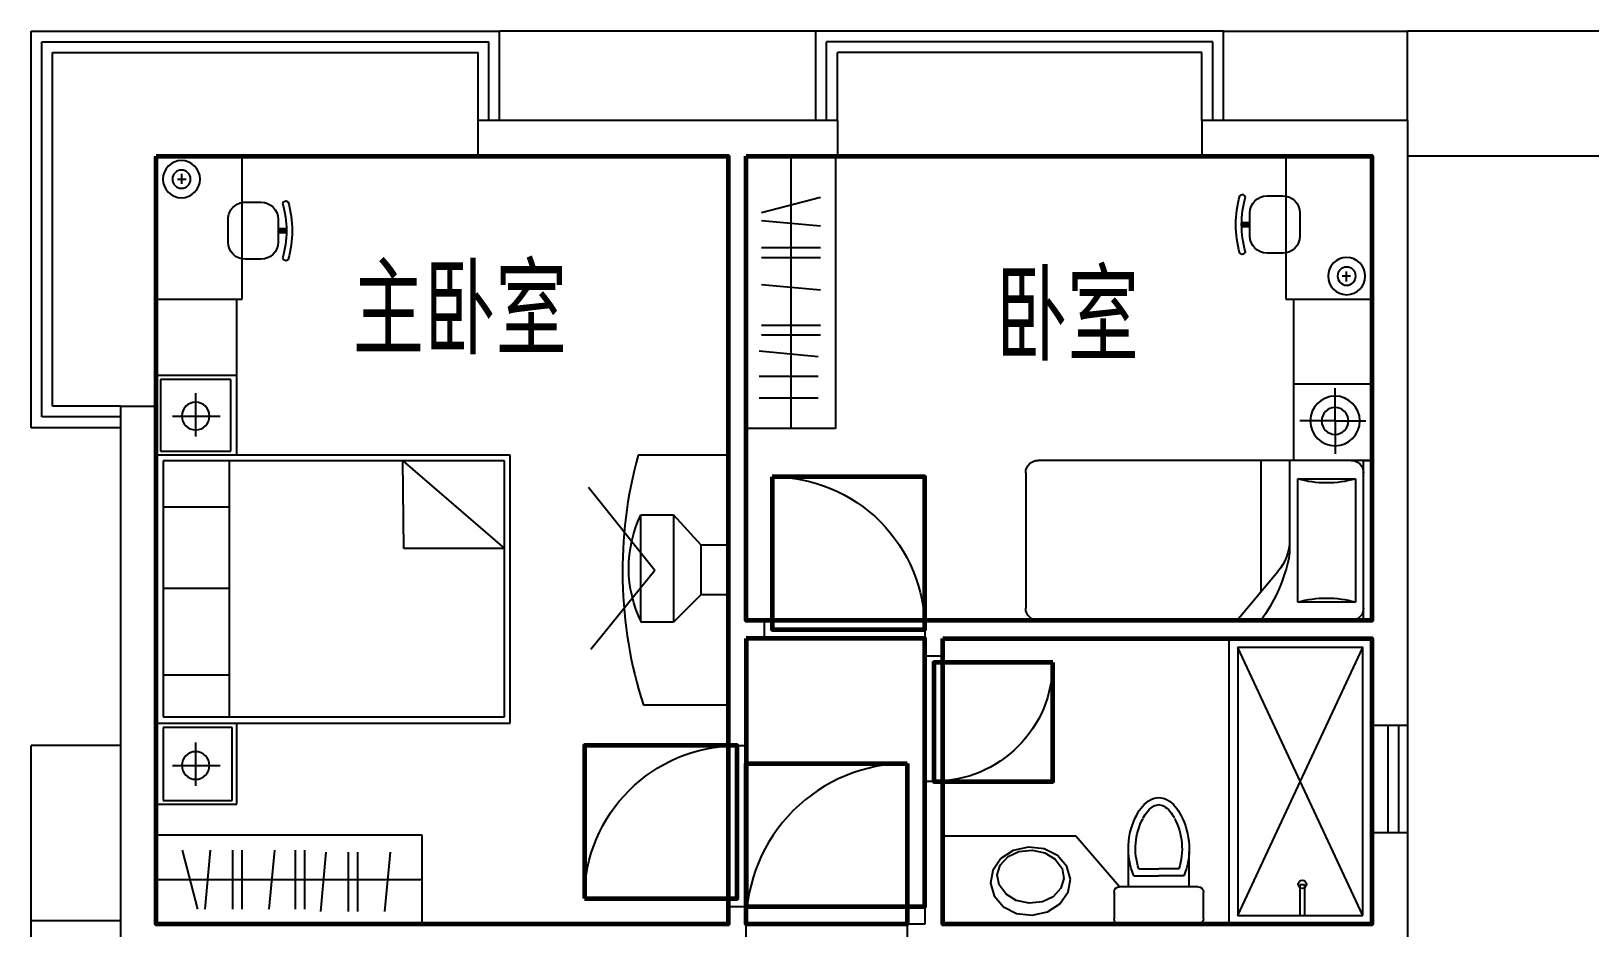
# Model space of a CAD drawing. Extents: x -405402 to -369797, y -543589 to -514104.
# Drawn here: x -394697 to -385977, y -519124 to -514104 of the extents above; entities that cross this region are included whole.
import ezdxf
from ezdxf.enums import TextEntityAlignment as Align

# ---------------------------------------------------------------- set-up
doc = ezdxf.new("R2010")
doc.units = 0
doc.header["$LTSCALE"] = 1000
doc.header["$MEASUREMENT"] = 0
doc.layers.get('0').update_dxf_attribs({"linetype": 'CONTINUOUS'})
for name, color, linetype in [('ARCH', 2, 'CONTINUOUS'), ('CTEXT', 4, 'CONTINUOUS'), ('DOOR', 1, 'CONTINUOUS'), ('JJ', 31, 'CONTINUOUS'), ('PWINDOW', 2, 'CONTINUOUS'), ('WALL', 2, 'CONTINUOUS'), ('WIN', 4, 'CONTINUOUS'), ('WINDOW', 3, 'CONTINUOUS'), ('WINDOW_TEXT', 7, 'CONTINUOUS')]:
    doc.layers.add(name, color=color, linetype=linetype)
for name, color, linetype, lineweight in [('GT_卧室', 1, 'CONTINUOUS', 60), ('GT_卫生间', 5, 'CONTINUOUS', 60), ('GT_过道', 30, 'CONTINUOUS', 60), ('GT_门', 245, 'CONTINUOUS', 60)]:
    doc.layers.add(name, color=color, linetype=linetype, lineweight=lineweight)
doc.styles.add('_FSD', font='simplex.shx', dxfattribs={"width": 0.8, "bigfont": 'hztxt0.shx'})
doc.styles.add('DIM_FONT', font='ROMAND.shx', dxfattribs={"width": 0.7})
doc.styles.add('HZ', font='', dxfattribs={"width": 0.8})
doc.styles.add('SIMPLEX', font='SIMPLEX.SHX')
doc.styles.get("Standard").update_dxf_attribs({"font": 'GBENOR', "bigfont": 'GBCBIG'})
doc.styles.get('HZ').set_extended_font_data('FangSong_GB2312')

# ---------------------------------------------------------------- blocks, each defined once
blk = doc.blocks.new('RC31')
at = {"layer": 'JJ', "color": 252}
for p, q in [((-2802.2, 1885.8), (-2802.2, 2335.8)), ((-2802.2, 2335.8), (-402.2, 2335.8)), ((-2780.2, 1918.5), (-2780.2, 2312.4)), ((-2780.2, 2312.4), (-2378.9, 2312.4)), ((-2378.9, 2312.4), (-2378.9, 1918.5)), ((-2356.2, 355.8), (-2356.2, 2335.8)), ((-2325.9, 1926), (-2325.9, 2297.3)), ((-2325.9, 2297.3), (-892.1, 2297.3)), ((-2068.5, 2297.3), (-2068.5, 1926)), ((-1612.1, 2297.3), (-1612.1, 1926)), ((-1126.8, 2297.3), (-1126.8, 1926)), ((-892.1, 2297.3), (-892.1, 1926)), ((-856.2, 2335.8), (-856.2, 355.8)), ((-831.5, 2297.3), (-422.7, 2297.3)), ((-831.5, 1910.9), (-831.5, 2297.3)), ((-422.7, 2297.3), (-422.7, 1910.9)), ((-402.2, 2335.8), (-402.2, 1885.8)), ((-2575.8, 2244.2), (-2575.8, 1979.1)), ((-619.5, 2244.2), (-619.5, 1979.1)), ((-2462.2, 2115.4), (-2704.5, 2115.4)), ((-506, 2115.4), (-748.3, 2115.4)), ((-2378.9, 1918.5), (-2780.2, 1918.5)), ((-2325.9, 388), (-2325.9, 1926)), ((-892.1, 1926), (-2325.9, 1926)), ((-892.1, 1926), (-892.1, 388)), ((-2356.2, 1885.8), (-2802.2, 1885.8)), ((-402.2, 1885.8), (-856.2, 1885.8)), ((-422.7, 1910.9), (-831.5, 1910.9)), ((-2325.9, 956.3), (-1833.8, 388)), ((-1833.8, 950.5), (-2325.9, 956.3)), ((-1833.8, 388), (-1833.8, 950.5)), ((-856.2, 355.8), (-2356.2, 355.8)), ((-892.1, 388), (-2325.9, 388))]:
    blk.add_line(p, q, dxfattribs=at)
for centre in [(-2575.8, 2115.4), (-619.5, 2115.4)]:
    blk.add_circle(centre, 77.2, dxfattribs=at)
blk = doc.blocks.new('_DBLK')
blk.add_line((-0.45, 0), (-0.45, -0.95))
blk.add_arc((-0.45, 0), 0.95, 270, 0)
at = {"layer": 'WINDOW_TEXT', "style": 'SIMPLEX', "flags": 9}
blk.add_attdef('A', text='', height=1, dxfattribs=at).set_placement((0, 1.5), align=Align.MIDDLE)
blk = doc.blocks.new('_C38')
for p, q in [((410.8, -143.2), (782.6, 321.3)), ((307.4, 167.6), (153.7, 0)), ((307.4, 167.6), (307.4, -433)), ((489.1, 167.6), (307.4, 167.6)), ((489.1, -419.1), (489.1, 167.6)), ((0, 0), (0, -279.4)), ((153.7, 0), (0, 0)), ((153.7, 0), (153.7, -279.4)), ((410.8, -143.2), (768.6, -586.7)), ((0, -279.4), (153.7, -279.4)), ((153.7, -279.4), (307.4, -433)), ((307.4, -433), (489.1, -433))]:
    blk.add_line(p, q)
blk.add_arc((-126.4, -129.1), 683.3, 333.5892, 25.73713)
at = {"flags": 9}
for tag in ['XSIZE', 'YSIZE']:
    blk.add_attdef(tag, (0, 0), '', height=0.5, dxfattribs=at)
blk = doc.blocks.new('SZ2')
at = {"layer": 'JJ', "color": 252}
for p, q in [((-486, 907), (-646, 907)), ((-578, 908), (-578, 965)), ((-578, 965), (-553, 965)), ((-553, 908), (-578, 908)), ((-553, 965), (-553, 908)), ((-766, 787), (-766, 677)), ((-366, 677), (-366, 787)), ((-1044, 55), (-1044, 655)), ((-1044, 655), (-44, 655)), ((-44, 655), (-44, 55)), ((-646, 557), (-486, 557)), ((-167, 231), (-238, 231)), ((-205, 203), (-205, 263)), ((-44, 55), (-1044, 55))]:
    blk.add_line(p, q, dxfattribs=at)
for radius in [130, 63.7]:
    blk.add_circle((-205, 231), radius, dxfattribs=at)
for centre, radius, start, end in [((-566, 266), 739, 74.2181, 105.7819), ((-754, 961), 21.8, 129.0685, 262.4952), ((-646, 787), 120, 90, 180), ((-566, 266), 699, 74.2181, 105.7819), ((-486, 787), 120, 0, 90), ((-379, 961), 21.8, 277.5048, 50.9315), ((-646, 677), 120, 180, 270), ((-486, 677), 120, 270, 0)]:
    blk.add_arc(centre, radius, start, end, dxfattribs=at)
blk.add_solid([(-578, 965), (-553, 965), (-578, 908), (-553, 908)], dxfattribs=at)
blk = doc.blocks.new('CM011')
for p, q in [((220, 0), (-220, 0)), ((-250, -180), (-250, -30)), ((250, -30), (250, -180)), ((220, -210), (-220, -210)), ((-169.7, -210), (-169.7, -406.3)), ((169.7, -210.4), (169.7, -406.3)), ((-139.7, -270.4), (0, -270.4)), ((-112, -310.4), (0, -310.4)), ((139.7, -270.4), (0, -270.4)), ((112, -310.4), (0, -310.4))]:
    blk.add_line(p, q)
for centre, radius, start, end in [((-220, -30), 30, 90, 180), ((220, -30), 30, 0, 90), ((-220, -180), 30, 180, 270), ((220, -180), 30, 270, 360), ((230.4, -423.4), 400.5, 157.54636, 208.02391), ((230.4, -423.4), 360.5, 161.73832, 208.02391), ((-230.4, -423.4), 360.5, 331.97609, 18.26168), ((-230.4, -423.4), 400.5, 331.97609, 22.45364), ((50.6, -533.1), 150.6, 204.29333, 239.23712), ((-50.6, -533.1), 150.6, 300.76288, 335.70667), ((50.6, -533.1), 190.6, 204.29333, 239.23712), ((11.6, -577.7), 132.8, 243.82812, 264.96948), ((11.6, -577.7), 92.8, 243.82812, 264.96948), ((-11.6, -577.7), 92.8, 275.03052, 296.17188), ((-11.6, -577.7), 132.8, 275.03052, 296.17188), ((-50.6, -533.1), 190.6, 300.76288, 335.70667)]:
    blk.add_arc(centre, radius, start, end)
blk = doc.blocks.new('WP3')
at = {"layer": 'JJ', "color": 252}
blk.add_blockref('CM011', (220, 0), dxfattribs=at)
blk = doc.blocks.new('_C17')
for p, q in [((0, -897), (0, 0)), ((46, 0), (0, 0)), ((46, -897), (46, 0)), ((115, 0), (1867, 0)), ((460, 0), (460, -499.5)), ((621, 0), (621, -736)), ((1936, -69), (1936, -828)), ((414, -103.5), (92, -103.5)), ((92, -103.5), (92, -793.5)), ((414, -793.5), (414, -103.5)), ((755.8, -896.7), (524.9, -622.5)), ((92, -793.5), (414, -793.5)), ((46, -897), (0, -897)), ((1867, -897), (115, -897))]:
    blk.add_line(p, q)
for centre, radius, start, end in [((115, -69), 69, 90, 180), ((1867, -69), 69, 0, 90), ((253, 448.5), 575, 253.73979, 286.2602), ((736, -444.7), 276, 180, 220.10593), ((736, -499.5), 276, 180, 193.3928), ((1378, -346.6), 936, 193.3928, 216.02023), ((253, -1345.5), 575, 73.7398, 106.2602), ((115, -828), 69, 180, 270), ((1867, -828), 69, 270, 0)]:
    blk.add_arc(centre, radius, start, end)
at = {"flags": 9}
for tag in ['XSIZE', 'YSIZE']:
    blk.add_attdef(tag, (0, 0), '', height=0.5, dxfattribs=at)
at = {"style": 'HZ', "width": 0.7, "flags": 9}
for tag in ['XSIZE', 'YSIZE']:
    blk.add_attdef(tag, (0, 0), '', height=0.5, dxfattribs=at)
blk = doc.blocks.new('_C61')
for p, q in [((-221.8, 205.4), (-221.8, -230.4)), ((-221.8, 205.4), (205.7, 205.4)), ((205.7, 205.4), (205.7, -230.4)), ((-1.3, -0.4), (-1.3, 172.2)), ((-1.3, -0.4), (-184.3, -0.4)), ((-1.3, -0.4), (-1.3, -196.5)), ((-1.3, -0.4), (181.7, -0.4)), ((-221.8, -230.4), (205.7, -230.4))]:
    blk.add_line(p, q)
for radius in [139, 75]:
    blk.add_circle((-1.3, -0.4), radius)
at = {"flags": 9}
for tag in ['YSIZE', 'XSIZE']:
    blk.add_attdef(tag, (201.8, 208.4), '', height=0.5, rotation=270, dxfattribs=at)
at = {"style": 'DIM_FONT', "width": 0.6, "flags": 9}
for tag in ['XSIZE', 'YSIZE']:
    blk.add_attdef(tag, (0, 0), '', height=0.5, dxfattribs=at)
blk = doc.blocks.new('RDC1')
at = {"layer": 'JJ', "xscale": -1}
for name, p, rotation in [('_C17', (-2192.1, 693), 179.9999999999993), ('_C61', (-1986.8, 471.2), 89.99999999999928)]:
    blk.add_blockref(name, p, dxfattribs=dict(at, rotation=rotation))

msp = doc.modelspace()

# ---------------------------------------------------------------- linework, layer by layer
at = {"layer": 'ARCH'}
for p, q in [((-387946.7, -519054), (-387246.7, -517554)), ((-387246.7, -519054), (-387946.7, -517554)), ((-387596.7, -518880.5), (-387573.6, -518880.5)), ((-387596.7, -519054), (-387596.7, -518880.5)), ((-387573.6, -518880.5), (-387573.6, -519054))]:
    msp.add_line(p, q, dxfattribs=at)
for points in [[(-387196.7, -519104), (-387196.7, -517504), (-387996.7, -517504), (-387996.7, -519104)], [(-387246.7, -519054), (-387246.7, -517554), (-387946.7, -517554), (-387946.7, -519054)]]:
    msp.add_lwpolyline(points, close=True, dxfattribs=at)
msp.add_circle((-387585.2, -518880.5), 22.5, dxfattribs=at)
at = {"layer": 'DOOR'}
msp.add_lwpolyline([(-389796.7, -519104), (-389796.7, -518204, 0.414214), (-390696.7, -519104, 0.414214)], format="xyb", dxfattribs=at)
at = {"layer": 'GT_卧室'}
for points in [[(-393996.7, -514804.1), (-390796.7, -514804.1), (-390796.7, -519104), (-393996.7, -519104), (-393996.7, -514804.1)], [(-390696.7, -514804.1), (-387196.7, -514804.1), (-387196.7, -517404), (-390696.7, -517404), (-390696.7, -514804.1)]]:
    msp.add_lwpolyline(points, dxfattribs=at)
at = {"layer": 'GT_卫生间'}
msp.add_lwpolyline([(-389596.7, -517504), (-387196.7, -517504), (-387196.7, -519104), (-389596.7, -519104), (-389596.7, -517504)], dxfattribs=at)
at = {"layer": 'GT_过道'}
msp.add_lwpolyline([(-390696.7, -517504), (-390696.7, -519004), (-389696.7, -519004), (-389696.7, -517504), (-390696.7, -517504)], dxfattribs=at)
at = {"layer": 'GT_门'}
for points in [[(-390551.7, -516599), (-390551.7, -517454), (-389696.7, -517454), (-389696.7, -516599), (-390551.7, -516599)], [(-388981.7, -517639), (-389646.7, -517639), (-389646.7, -518304), (-388981.7, -518304), (-388981.7, -517639)], [(-391601.7, -518959), (-390746.7, -518959), (-390746.7, -518104), (-391601.7, -518104), (-391601.7, -518959)], [(-389796.7, -518204), (-389796.7, -519104), (-390696.7, -519104), (-390696.7, -518204), (-389796.7, -518204)]]:
    msp.add_lwpolyline(points, dxfattribs=at)
at = {"layer": 'JJ'}
for p, q in [((-390446.7, -514804.1), (-390446.7, -516328.2)), ((-390196.7, -514804.1), (-390196.7, -516328.2)), ((-390281.5, -515035.2), (-390611.9, -515120.4)), ((-390611.9, -515164.2), (-390281.5, -515194.6)), ((-390281.5, -515317.6), (-390611.9, -515317.6)), ((-390611.9, -515370.4), (-390281.5, -515370.4)), ((-390611.9, -515522.7), (-390281.5, -515553)), ((-393546.7, -516189.3), (-393546.7, -515604.1)), ((-387632.5, -516079.5), (-387632.5, -515604)), ((-390281.5, -515751.1), (-390611.9, -515751.1)), ((-390611.9, -515804), (-390281.5, -515804)), ((-390624.3, -515894.4), (-390293.9, -515924.7)), ((-390293.9, -516037.3), (-390624.3, -516037.3)), ((-390293.9, -516158.3), (-390624.3, -516158.3)), ((-390196.7, -516328.2), (-390696.7, -516328.2)), ((-390796.7, -516478.3), (-391301.4, -516478.3)), ((-390796.7, -517878.3), (-391271.7, -517878.3)), ((-393996.7, -518604), (-392511.9, -518604)), ((-392511.9, -518604), (-392511.9, -519104)), ((-388852.4, -518611.3), (-389596.7, -518611.3)), ((-388608.5, -518894), (-388852.4, -518611.3)), ((-393852.3, -518688.8), (-393767.1, -519019.2)), ((-393723.2, -519019.2), (-393692.9, -518688.8)), ((-393569.9, -518688.8), (-393569.9, -519019.2)), ((-393517.1, -519019.2), (-393517.1, -518688.8)), ((-393364.8, -519019.2), (-393334.4, -518688.8)), ((-393219.2, -518688.8), (-393219.2, -519019.2)), ((-393166.4, -519019.2), (-393166.4, -518688.8)), ((-393076, -519031.6), (-393045.6, -518701.2)), ((-392922.6, -518701.2), (-392922.6, -519031.6)), ((-392869.8, -519031.6), (-392869.8, -518701.2)), ((-392717.5, -519031.6), (-392687.2, -518701.2)), ((-393996.7, -518854), (-392511.9, -518854))]:
    msp.add_line(p, q, dxfattribs=at)
at = {"layer": 'JJ', "color": 252}
for points in [[(-388883, -518850.6), (-388903.2, -518780.2), (-388955.7, -518719.4), (-389028.9, -518682.3), (-389116.8, -518672), (-389203.2, -518691.6), (-389272, -518736.3), (-389317.7, -518802.3), (-389330.3, -518874.5), (-389310.1, -518944.9), (-389257.6, -519005.7), (-389184.5, -519042.8), (-389096.5, -519053.1), (-389010.1, -519033.5), (-388941.3, -518988.8), (-388895.6, -518922.8)], [(-388919.3, -518847.3), (-388935.7, -518901.7), (-388979.4, -518949.5), (-389039.8, -518978.1), (-389113.4, -518986), (-389185.8, -518970.3), (-389242.7, -518935.4), (-389281.2, -518883.2), (-389291.7, -518827.4), (-389275.3, -518773), (-389231.5, -518725.2), (-389171.2, -518696.6), (-389097.5, -518688.7), (-389025.2, -518704.3), (-388968.2, -518739.3), (-388929.8, -518791.5)]]:
    msp.add_lwpolyline(points, close=True, dxfattribs=at)
at = {"layer": 'JJ'}
msp.add_arc((-388931.7, -517128.3), 2457.2, 164.66125, 197.77149, dxfattribs=at)
at = {"layer": 'PWINDOW'}
for p, q in [((-390306.7, -514104.1), (-392076.7, -514104.1)), ((-388026.7, -514104.1), (-386996.7, -514104.1)), ((-386996.7, -514604.1), (-386996.7, -514104.1)), ((-392196.7, -514804.1), (-393996.7, -514804.1)), ((-393996.7, -516204.1), (-393996.7, -514804.1)), ((-388146.7, -514804.1), (-390186.7, -514804.1)), ((-389596.7, -518304), (-389596.7, -517604)), ((-394696.7, -519084), (-394696.7, -518104)), ((-394196.7, -518104), (-394696.7, -518104))]:
    msp.add_line(p, q, dxfattribs=at)
at = {"layer": 'WALL'}
for p, q in [((-392196.7, -514804.1), (-392196.7, -514604.1)), ((-390186.7, -514604.1), (-392196.7, -514604.1)), ((-390186.7, -514604.1), (-392196.7, -514604.1)), ((-390186.7, -514604.1), (-390186.7, -514804.1)), ((-386996.7, -514604.1), (-388146.7, -514604.1)), ((-388146.7, -514604.1), (-388146.7, -514804.1)), ((-386996.7, -514604.1), (-388062, -514604.1)), ((-386996.7, -514604.1), (-386996.7, -517991.6)), ((-390796.7, -514804.1), (-392196.7, -514804.1)), ((-390796.7, -514804.1), (-390796.7, -518104)), ((-390696.7, -514804.1), (-390696.7, -517404)), ((-390186.7, -514804.1), (-390696.7, -514804.1)), ((-387196.7, -514804.1), (-388146.7, -514804.1)), ((-387196.7, -514804.1), (-387196.7, -517404)), ((-394196.7, -516204.1), (-394196.7, -519204)), ((-394196.7, -516204.1), (-393996.7, -516204.1)), ((-393996.7, -519104), (-393996.7, -516204.1)), ((-393996.7, -517003.9), (-393996.7, -517003.9)), ((-390596.7, -517404), (-390696.7, -517404)), ((-390596.7, -517404), (-390596.7, -517504)), ((-387196.7, -517404), (-389696.7, -517404)), ((-389696.7, -517404), (-389696.7, -517504)), ((-390596.7, -517504), (-390696.7, -517504)), ((-390696.7, -518104), (-390696.7, -517504)), ((-389696.7, -517504), (-389696.7, -517604)), ((-389596.7, -517504), (-389596.7, -517604)), ((-387196.7, -517504), (-389596.7, -517504)), ((-387196.7, -517991.6), (-387196.7, -517504)), ((-389596.7, -517604), (-389696.7, -517604)), ((-386996.7, -517991.6), (-387196.7, -517991.6)), ((-390796.7, -518104), (-390696.7, -518104)), ((-389696.7, -518304), (-389696.7, -519104)), ((-389596.7, -518304), (-389696.7, -518304)), ((-389596.7, -518304), (-389596.7, -519104)), ((-386996.7, -518591.6), (-387196.7, -518591.6)), ((-387196.7, -518591.6), (-387196.7, -519104)), ((-386996.7, -518591.6), (-386996.7, -519304)), ((-393996.7, -518898.8), (-393996.7, -518898.8)), ((-390796.7, -519004), (-390796.7, -519104)), ((-390796.7, -519004), (-390696.7, -519004)), ((-390696.7, -519204), (-390696.7, -519004)), ((-394196.7, -519098.8), (-394196.7, -519098.8)), ((-393996.7, -519104), (-390796.7, -519104)), ((-389696.7, -519104), (-389796.7, -519104)), ((-389796.7, -519104), (-389796.7, -519204)), ((-387196.7, -519104), (-389596.7, -519104))]:
    msp.add_line(p, q, dxfattribs=at)
at = {"layer": 'WIN'}
for p, q in [((-394696.7, -514104.1), (-392076.7, -514104.1)), ((-394696.7, -516324.1), (-394696.7, -514104.1)), ((-392076.7, -514604.1), (-392076.7, -514104.1)), ((-388026.7, -514104.1), (-390306.7, -514104.1)), ((-390306.7, -514604.1), (-390306.7, -514104.1)), ((-388026.7, -514604.1), (-388026.7, -514104.1)), ((-384796.7, -514104.1), (-386996.7, -514104.1)), ((-394636.7, -514164.1), (-392136.7, -514164.1)), ((-394636.7, -516264.1), (-394636.7, -514164.1)), ((-392136.7, -514604.1), (-392136.7, -514164.1)), ((-388086.7, -514164.1), (-390246.7, -514164.1)), ((-390246.7, -514604.1), (-390246.7, -514164.1)), ((-388086.7, -514604.1), (-388086.7, -514164.1)), ((-394576.7, -514224.1), (-392196.7, -514224.1)), ((-394576.7, -516204.1), (-394576.7, -514224.1)), ((-392196.7, -514604.1), (-392196.7, -514224.1)), ((-388146.7, -514224.1), (-390186.7, -514224.1)), ((-390186.7, -514604.1), (-390186.7, -514224.1)), ((-388146.7, -514604.1), (-388146.7, -514224.1)), ((-384796.7, -514804.1), (-386996.7, -514804.1)), ((-394196.7, -516204.1), (-394576.7, -516204.1)), ((-394196.7, -516264.1), (-394636.7, -516264.1)), ((-394196.7, -516324.1), (-394696.7, -516324.1)), ((-387196.7, -517991.6), (-387196.7, -518591.6)), ((-387106.7, -517991.6), (-387106.7, -518591.6)), ((-387046.7, -517991.6), (-387046.7, -518591.6)), ((-386996.7, -517991.6), (-386996.7, -518591.6)), ((-394696.7, -522124.1), (-394696.7, -519084)), ((-394196.7, -519084), (-394696.7, -519084))]:
    msp.add_line(p, q, dxfattribs=at)

# ---------------------------------------------------------------- block references
at = {"layer": 'JJ', "xscale": -0.7999999999883585, "yscale": 0.7999999999883585, "zscale": 0.8}
for p, rotation in [((-394040.7, -514768.7), 270), ((-387152.8, -515639.5), 90)]:
    msp.add_blockref('SZ2', p, dxfattribs=dict(at, rotation=rotation))
at = {"layer": 'JJ', "xscale": -1}
for name, p, rotation in [('RC31', (-391661, -518834.7), 90), ('WP3', (-388608.5, -519104), 180)]:
    msp.add_blockref(name, p, dxfattribs=dict(at, rotation=rotation))
at = {"layer": 'JJ', "color": 8, "rotation": 180}
msp.add_blockref('RDC1', (-389388.8, -515814), dxfattribs=at)
at = {"layer": 'JJ', "color": 252, "xscale": -1}
msp.add_blockref('_C38', (-390796.7, -516980), dxfattribs=at)
at = {"layer": 'WINDOW', "xscale": 900, "yscale": -900, "zscale": 900}
msp.add_blockref('_DBLK', (-390146.7, -517454), dxfattribs=at)
at = {"layer": 'WINDOW', "rotation": 90}
for p, xscale, yscale, zscale in [((-389646.7, -517954), -700, 700, 700), ((-390746.7, -518554), 900, -900, 900)]:
    msp.add_blockref('_DBLK', p, dxfattribs=dict(at, xscale=xscale, yscale=yscale, zscale=zscale))

# ---------------------------------------------------------------- texts
at = {"layer": 'CTEXT', "style": '_FSD', "width": 0.8}
for s, p in [('主卧室', (-392898.9, -515917.5)), ('卧室', (-389299.4, -515951.6))]:
    msp.add_text(s, height=500, rotation=360, dxfattribs=at).set_placement(p)

doc.saveas('drawing.dxf')
